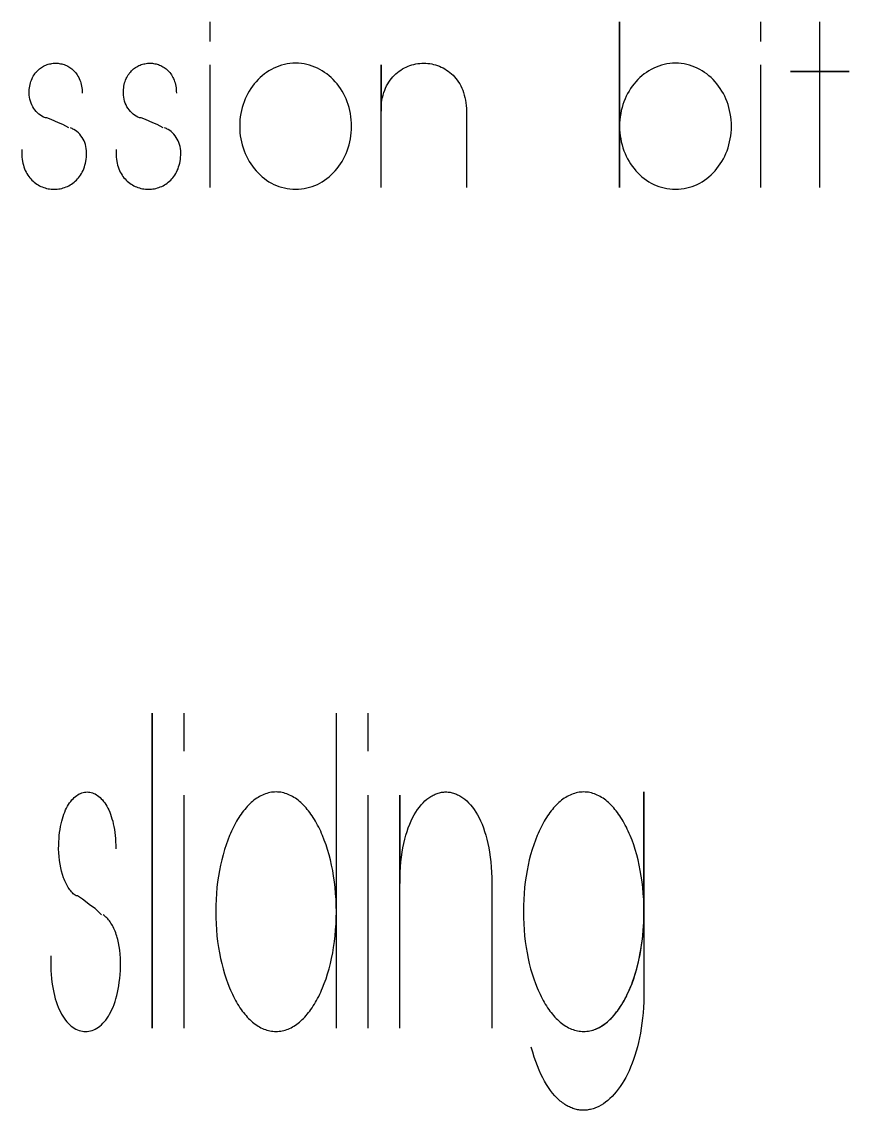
# Model space of a CAD drawing. Extents: x -841 to 6211, y -469 to 2808.
# Drawn here: x -206.7 to -57.1, y 2047.4 to 2244.3 of the extents above; entities that cross this region are included whole.
import ezdxf

# ---------------------------------------------------------------- set-up
doc = ezdxf.new("R2010")
doc.units = 0
doc.layers.add('T5_LOGOLAYER_21', color=18, linetype='CONTINUOUS')

msp = doc.modelspace()

# ---------------------------------------------------------------- linework, layer by layer
at = {"layer": 'T5_LOGOLAYER_21'}
for points in [[(-172.64, 2240.68), (-172.64, 2244.28)], [(-73.09, 2240.68), (-73.09, 2244.28)], [(-62.44, 2214.28), (-62.44, 2235.28), (-67.76, 2235.28), (-57.11, 2235.28), (-62.44, 2235.28), (-62.44, 2244.28)], [(-198.19, 2225.08), (-199.26, 2225.68), (-200.05, 2225.98), (-201.39, 2226.58), (-202.18, 2226.88), (-202.45, 2226.88), (-202.77, 2227.01), (-203.07, 2227.18), (-203.35, 2227.36), (-203.62, 2227.57), (-203.88, 2227.8), (-204.12, 2228.05), (-204.34, 2228.32), (-204.54, 2228.61), (-204.72, 2228.91), (-204.88, 2229.23), (-205.02, 2229.56), (-205.14, 2229.91), (-205.24, 2230.26), (-205.31, 2230.62), (-205.36, 2231), (-205.38, 2231.38), (-205.37, 2231.71), (-205.35, 2232.03), (-205.32, 2232.34), (-205.27, 2232.64), (-205.21, 2232.93), (-205.14, 2233.21), (-205.06, 2233.48), (-204.97, 2233.74), (-204.86, 2233.99), (-204.75, 2234.22), (-204.63, 2234.45), (-204.49, 2234.67), (-204.35, 2234.87), (-204.2, 2235.07), (-204.05, 2235.25), (-203.88, 2235.43), (-203.71, 2235.59), (-203.53, 2235.74), (-203.35, 2235.89), (-203.16, 2236.02), (-202.96, 2236.14), (-202.76, 2236.25), (-202.55, 2236.35), (-202.35, 2236.44), (-202.13, 2236.52), (-201.92, 2236.59), (-201.7, 2236.65), (-201.48, 2236.69), (-201.26, 2236.73), (-201.04, 2236.76), (-200.81, 2236.77), (-200.59, 2236.78), (-200.36, 2236.77), (-200.14, 2236.76), (-199.92, 2236.73), (-199.69, 2236.69), (-199.47, 2236.65), (-199.26, 2236.59), (-199.04, 2236.52), (-198.83, 2236.44), (-198.62, 2236.35), (-198.41, 2236.25), (-198.21, 2236.14), (-198.02, 2236.02), (-197.83, 2235.89), (-197.64, 2235.74), (-197.46, 2235.59), (-197.29, 2235.43), (-197.13, 2235.25), (-196.97, 2235.07), (-196.82, 2234.87), (-196.68, 2234.67), (-196.55, 2234.45), (-196.42, 2234.22), (-196.31, 2233.99), (-196.21, 2233.74), (-196.11, 2233.48), (-196.03, 2233.21), (-195.96, 2232.93), (-195.9, 2232.64), (-195.86, 2232.34), (-195.82, 2232.03), (-195.8, 2231.71), (-195.8, 2231.38)], [(-181.16, 2225.08), (-182.22, 2225.68), (-183.02, 2225.98), (-184.35, 2226.58), (-185.15, 2226.88), (-185.41, 2226.88), (-185.73, 2227.01), (-186.03, 2227.18), (-186.32, 2227.36), (-186.59, 2227.57), (-186.84, 2227.8), (-187.08, 2228.05), (-187.3, 2228.32), (-187.5, 2228.61), (-187.69, 2228.91), (-187.85, 2229.23), (-187.99, 2229.56), (-188.11, 2229.91), (-188.2, 2230.26), (-188.27, 2230.62), (-188.32, 2231), (-188.34, 2231.38), (-188.34, 2231.71), (-188.31, 2232.03), (-188.28, 2232.34), (-188.23, 2232.64), (-188.18, 2232.93), (-188.11, 2233.21), (-188.02, 2233.48), (-187.93, 2233.74), (-187.83, 2233.99), (-187.71, 2234.22), (-187.59, 2234.45), (-187.46, 2234.67), (-187.32, 2234.87), (-187.17, 2235.07), (-187.01, 2235.25), (-186.85, 2235.43), (-186.67, 2235.59), (-186.49, 2235.74), (-186.31, 2235.89), (-186.12, 2236.02), (-185.92, 2236.14), (-185.72, 2236.25), (-185.52, 2236.35), (-185.31, 2236.44), (-185.1, 2236.52), (-184.88, 2236.59), (-184.67, 2236.65), (-184.44, 2236.69), (-184.22, 2236.73), (-184, 2236.76), (-183.78, 2236.77), (-183.55, 2236.78), (-183.33, 2236.77), (-183.1, 2236.76), (-182.88, 2236.73), (-182.66, 2236.69), (-182.44, 2236.65), (-182.22, 2236.59), (-182, 2236.52), (-181.79, 2236.44), (-181.58, 2236.35), (-181.38, 2236.25), (-181.18, 2236.14), (-180.98, 2236.02), (-180.79, 2235.89), (-180.61, 2235.74), (-180.43, 2235.59), (-180.26, 2235.43), (-180.09, 2235.25), (-179.93, 2235.07), (-179.79, 2234.87), (-179.64, 2234.67), (-179.51, 2234.45), (-179.39, 2234.22), (-179.28, 2233.99), (-179.17, 2233.74), (-179.08, 2233.48), (-179, 2233.21), (-178.93, 2232.93), (-178.87, 2232.64), (-178.82, 2232.34), (-178.79, 2232.03), (-178.77, 2231.71), (-178.76, 2231.38)], [(-141.76, 2214.28), (-141.76, 2236.48), (-141.76, 2228.08), (-141.75, 2228.61), (-141.72, 2229.13), (-141.66, 2229.63), (-141.59, 2230.12), (-141.49, 2230.58), (-141.38, 2231.03), (-141.25, 2231.47), (-141.1, 2231.88), (-140.93, 2232.28), (-140.75, 2232.66), (-140.55, 2233.03), (-140.34, 2233.38), (-140.11, 2233.71), (-139.87, 2234.02), (-139.61, 2234.32), (-139.35, 2234.6), (-139.07, 2234.87), (-138.78, 2235.11), (-138.49, 2235.34), (-138.18, 2235.55), (-137.86, 2235.75), (-137.54, 2235.93), (-137.21, 2236.09), (-136.88, 2236.23), (-136.53, 2236.36), (-136.19, 2236.47), (-135.84, 2236.56), (-135.48, 2236.64), (-135.12, 2236.7), (-134.76, 2236.74), (-134.4, 2236.77), (-134.04, 2236.78), (-133.68, 2236.77), (-133.32, 2236.74), (-132.96, 2236.7), (-132.6, 2236.64), (-132.25, 2236.56), (-131.9, 2236.47), (-131.55, 2236.36), (-131.21, 2236.23), (-130.87, 2236.09), (-130.54, 2235.93), (-130.22, 2235.75), (-129.9, 2235.55), (-129.6, 2235.34), (-129.3, 2235.11), (-129.01, 2234.87), (-128.73, 2234.6), (-128.47, 2234.32), (-128.21, 2234.02), (-127.97, 2233.71), (-127.75, 2233.38), (-127.53, 2233.03), (-127.33, 2232.66), (-127.15, 2232.28), (-126.99, 2231.88), (-126.84, 2231.47), (-126.7, 2231.03), (-126.59, 2230.58), (-126.5, 2230.12), (-126.42, 2229.63), (-126.37, 2229.13), (-126.33, 2228.61), (-126.32, 2228.08), (-126.32, 2214.28)], [(-172.64, 2214.28), (-172.64, 2236.48)], [(-73.09, 2214.28), (-73.09, 2236.48)], [(-206.71, 2221.18), (-206.71, 2220.58), (-206.7, 2220.17), (-206.68, 2219.78), (-206.63, 2219.4), (-206.58, 2219.03), (-206.51, 2218.68), (-206.42, 2218.33), (-206.32, 2218.01), (-206.21, 2217.69), (-206.08, 2217.39), (-205.94, 2217.1), (-205.79, 2216.82), (-205.63, 2216.55), (-205.46, 2216.3), (-205.27, 2216.07), (-205.08, 2215.84), (-204.88, 2215.63), (-204.67, 2215.43), (-204.45, 2215.24), (-204.23, 2215.07), (-203.99, 2214.9), (-203.75, 2214.76), (-203.51, 2214.62), (-203.26, 2214.5), (-203, 2214.39), (-202.74, 2214.29), (-202.48, 2214.21), (-202.21, 2214.14), (-201.95, 2214.08), (-201.67, 2214.03), (-201.4, 2214), (-201.13, 2213.98), (-200.85, 2213.98), (-200.58, 2213.98), (-200.3, 2214), (-200.03, 2214.03), (-199.76, 2214.08), (-199.49, 2214.14), (-199.23, 2214.21), (-198.96, 2214.29), (-198.7, 2214.39), (-198.45, 2214.5), (-198.2, 2214.62), (-197.95, 2214.76), (-197.71, 2214.9), (-197.48, 2215.07), (-197.26, 2215.24), (-197.04, 2215.43), (-196.83, 2215.63), (-196.63, 2215.84), (-196.43, 2216.07), (-196.25, 2216.3), (-196.08, 2216.55), (-195.92, 2216.82), (-195.77, 2217.1), (-195.63, 2217.39), (-195.5, 2217.69), (-195.39, 2218.01), (-195.29, 2218.33), (-195.2, 2218.68), (-195.13, 2219.03), (-195.07, 2219.4), (-195.03, 2219.78), (-195.01, 2220.17), (-195, 2220.58), (-195.01, 2220.96), (-195.05, 2221.34), (-195.12, 2221.71), (-195.21, 2222.06), (-195.32, 2222.41), (-195.46, 2222.74), (-195.62, 2223.07), (-195.8, 2223.37), (-196.01, 2223.66), (-196.23, 2223.93), (-196.47, 2224.18), (-196.73, 2224.4), (-197.01, 2224.61), (-197.3, 2224.79), (-197.45, 2224.87), (-197.6, 2224.95), (-197.76, 2225.02), (-197.93, 2225.08)], [(-189.67, 2221.18), (-189.67, 2220.58), (-189.66, 2220.17), (-189.64, 2219.78), (-189.6, 2219.4), (-189.54, 2219.03), (-189.47, 2218.68), (-189.38, 2218.33), (-189.28, 2218.01), (-189.17, 2217.69), (-189.04, 2217.39), (-188.9, 2217.1), (-188.75, 2216.82), (-188.59, 2216.55), (-188.42, 2216.3), (-188.24, 2216.07), (-188.04, 2215.84), (-187.84, 2215.63), (-187.63, 2215.43), (-187.42, 2215.24), (-187.19, 2215.07), (-186.96, 2214.9), (-186.72, 2214.76), (-186.47, 2214.62), (-186.22, 2214.5), (-185.97, 2214.39), (-185.71, 2214.29), (-185.45, 2214.21), (-185.18, 2214.14), (-184.91, 2214.08), (-184.64, 2214.03), (-184.37, 2214), (-184.09, 2213.98), (-183.82, 2213.98), (-183.54, 2213.98), (-183.27, 2214), (-183, 2214.03), (-182.73, 2214.08), (-182.46, 2214.14), (-182.19, 2214.21), (-181.93, 2214.29), (-181.67, 2214.39), (-181.41, 2214.5), (-181.16, 2214.62), (-180.92, 2214.76), (-180.68, 2214.9), (-180.45, 2215.07), (-180.22, 2215.24), (-180, 2215.43), (-179.79, 2215.63), (-179.59, 2215.84), (-179.4, 2216.07), (-179.21, 2216.3), (-179.04, 2216.55), (-178.88, 2216.82), (-178.73, 2217.1), (-178.59, 2217.39), (-178.46, 2217.69), (-178.35, 2218.01), (-178.25, 2218.33), (-178.16, 2218.68), (-178.09, 2219.03), (-178.04, 2219.4), (-177.99, 2219.78), (-177.97, 2220.17), (-177.96, 2220.58), (-177.97, 2220.96), (-178.01, 2221.34), (-178.08, 2221.71), (-178.17, 2222.06), (-178.29, 2222.41), (-178.42, 2222.74), (-178.59, 2223.07), (-178.77, 2223.37), (-178.97, 2223.66), (-179.19, 2223.93), (-179.44, 2224.18), (-179.69, 2224.4), (-179.97, 2224.61), (-180.26, 2224.79), (-180.41, 2224.87), (-180.57, 2224.95), (-180.73, 2225.02), (-180.89, 2225.08)], [(-177.38, 2112.36), (-177.38, 2119.2)], [(-149.84, 2062.2), (-149.84, 2083.29), (-149.85, 2084.4), (-149.9, 2085.5), (-149.97, 2086.59), (-150.06, 2087.65), (-150.18, 2088.7), (-150.33, 2089.73), (-150.5, 2090.74), (-150.7, 2091.72), (-150.91, 2092.68), (-151.16, 2093.61), (-151.42, 2094.52), (-151.7, 2095.4), (-152.01, 2096.25), (-152.33, 2097.07), (-152.5, 2097.46), (-152.67, 2097.85), (-152.85, 2098.23), (-153.03, 2098.61), (-153.22, 2098.97), (-153.41, 2099.32), (-153.61, 2099.67), (-153.81, 2100), (-154.01, 2100.33), (-154.22, 2100.65), (-154.43, 2100.95), (-154.65, 2101.25), (-154.87, 2101.54), (-155.09, 2101.81), (-155.32, 2102.08), (-155.55, 2102.34), (-155.78, 2102.58), (-156.02, 2102.81), (-156.26, 2103.04), (-156.5, 2103.25), (-156.74, 2103.45), (-156.99, 2103.64), (-157.25, 2103.81), (-157.5, 2103.98), (-157.76, 2104.13), (-158.02, 2104.27), (-158.28, 2104.4), (-158.54, 2104.51), (-158.81, 2104.61), (-159.08, 2104.7), (-159.35, 2104.78), (-159.63, 2104.84), (-159.9, 2104.89), (-160.18, 2104.92), (-160.46, 2104.94), (-160.74, 2104.95), (-161.02, 2104.94), (-161.3, 2104.92), (-161.58, 2104.89), (-161.86, 2104.84), (-162.13, 2104.78), (-162.4, 2104.7), (-162.67, 2104.61), (-162.94, 2104.51), (-163.2, 2104.4), (-163.47, 2104.27), (-163.73, 2104.13), (-163.98, 2103.98), (-164.24, 2103.81), (-164.49, 2103.64), (-164.74, 2103.45), (-164.99, 2103.25), (-165.23, 2103.04), (-165.47, 2102.81), (-165.71, 2102.58), (-165.94, 2102.34), (-166.17, 2102.08), (-166.4, 2101.81), (-166.62, 2101.54), (-166.84, 2101.25), (-167.05, 2100.95), (-167.27, 2100.65), (-167.47, 2100.33), (-167.68, 2100), (-167.88, 2099.67), (-168.07, 2099.32), (-168.26, 2098.97), (-168.45, 2098.61), (-168.63, 2098.23), (-168.81, 2097.85), (-168.99, 2097.46), (-169.15, 2097.07), (-169.48, 2096.25), (-169.78, 2095.4), (-170.07, 2094.52), (-170.33, 2093.61), (-170.57, 2092.68), (-170.79, 2091.72), (-170.98, 2090.74), (-171.15, 2089.73), (-171.3, 2088.7), (-171.42, 2087.65), (-171.52, 2086.59), (-171.59, 2085.5), (-171.63, 2084.4), (-171.64, 2083.29), (-171.63, 2082.18), (-171.59, 2081.08), (-171.52, 2079.99), (-171.42, 2078.92), (-171.3, 2077.88), (-171.15, 2076.85), (-170.98, 2075.84), (-170.79, 2074.86), (-170.57, 2073.9), (-170.33, 2072.97), (-170.07, 2072.06), (-169.78, 2071.18), (-169.48, 2070.33), (-169.15, 2069.51), (-168.99, 2069.11), (-168.81, 2068.73), (-168.63, 2068.35), (-168.45, 2067.97), (-168.26, 2067.61), (-168.07, 2067.26), (-167.88, 2066.91), (-167.68, 2066.58), (-167.47, 2066.25), (-167.27, 2065.93), (-167.05, 2065.63), (-166.84, 2065.33), (-166.62, 2065.04), (-166.4, 2064.77), (-166.17, 2064.5), (-165.94, 2064.24), (-165.71, 2064), (-165.47, 2063.77), (-165.23, 2063.54), (-164.99, 2063.33), (-164.74, 2063.13), (-164.49, 2062.94), (-164.24, 2062.77), (-163.98, 2062.6), (-163.73, 2062.45), (-163.47, 2062.31), (-163.2, 2062.18), (-162.94, 2062.07), (-162.67, 2061.97), (-162.4, 2061.88), (-162.13, 2061.8), (-161.86, 2061.74), (-161.58, 2061.69), (-161.3, 2061.66), (-161.02, 2061.64), (-160.74, 2061.63), (-160.46, 2061.64), (-160.18, 2061.66), (-159.9, 2061.69), (-159.63, 2061.74), (-159.35, 2061.8), (-159.08, 2061.88), (-158.81, 2061.97), (-158.54, 2062.07), (-158.28, 2062.18), (-158.02, 2062.31), (-157.76, 2062.45), (-157.5, 2062.6), (-157.25, 2062.77), (-156.99, 2062.94), (-156.74, 2063.13), (-156.5, 2063.33), (-156.26, 2063.54), (-156.02, 2063.77), (-155.78, 2064), (-155.55, 2064.24), (-155.32, 2064.5), (-155.09, 2064.77), (-154.87, 2065.04), (-154.65, 2065.33), (-154.43, 2065.63), (-154.22, 2065.93), (-154.01, 2066.25), (-153.81, 2066.58), (-153.61, 2066.91), (-153.41, 2067.26), (-153.22, 2067.61), (-153.03, 2067.97), (-152.85, 2068.35), (-152.67, 2068.73), (-152.5, 2069.11), (-152.33, 2069.51), (-152.01, 2070.33), (-151.7, 2071.18), (-151.42, 2072.06), (-151.16, 2072.97), (-150.91, 2073.9), (-150.7, 2074.86), (-150.5, 2075.84), (-150.33, 2076.85), (-150.18, 2077.88), (-150.06, 2078.92), (-149.97, 2079.99), (-149.9, 2081.08), (-149.85, 2082.18), (-149.84, 2083.29), (-149.84, 2119.2)], [(-144.1, 2112.36), (-144.1, 2119.2)], [(-192.3, 2082.72), (-193.45, 2083.86), (-194.31, 2084.43), (-195.74, 2085.57), (-196.61, 2086.14), (-196.89, 2086.14), (-197.06, 2086.26), (-197.23, 2086.4), (-197.4, 2086.55), (-197.56, 2086.71), (-197.71, 2086.88), (-197.87, 2087.06), (-198.01, 2087.26), (-198.16, 2087.46), (-198.3, 2087.68), (-198.43, 2087.9), (-198.56, 2088.13), (-198.69, 2088.38), (-198.81, 2088.63), (-198.93, 2088.89), (-199.04, 2089.16), (-199.14, 2089.43), (-199.34, 2090.01), (-199.51, 2090.61), (-199.67, 2091.24), (-199.79, 2091.89), (-199.9, 2092.57), (-199.97, 2093.26), (-200.02, 2093.97), (-200.05, 2094.69), (-200.04, 2095.32), (-200.02, 2095.93), (-199.98, 2096.52), (-199.93, 2097.09), (-199.87, 2097.65), (-199.79, 2098.18), (-199.7, 2098.69), (-199.6, 2099.18), (-199.49, 2099.65), (-199.37, 2100.1), (-199.24, 2100.53), (-199.09, 2100.94), (-198.94, 2101.33), (-198.78, 2101.7), (-198.61, 2102.05), (-198.43, 2102.38), (-198.25, 2102.7), (-198.06, 2102.99), (-197.86, 2103.26), (-197.65, 2103.51), (-197.44, 2103.74), (-197.23, 2103.95), (-197, 2104.14), (-196.78, 2104.31), (-196.55, 2104.46), (-196.32, 2104.59), (-196.08, 2104.7), (-195.85, 2104.79), (-195.61, 2104.86), (-195.37, 2104.91), (-195.13, 2104.94), (-194.88, 2104.95), (-194.64, 2104.94), (-194.4, 2104.91), (-194.16, 2104.86), (-193.92, 2104.79), (-193.68, 2104.7), (-193.45, 2104.59), (-193.22, 2104.46), (-192.99, 2104.31), (-192.76, 2104.14), (-192.54, 2103.95), (-192.33, 2103.74), (-192.11, 2103.51), (-191.91, 2103.26), (-191.71, 2102.99), (-191.52, 2102.7), (-191.33, 2102.38), (-191.16, 2102.05), (-190.99, 2101.7), (-190.82, 2101.33), (-190.67, 2100.94), (-190.53, 2100.53), (-190.4, 2100.1), (-190.27, 2099.65), (-190.16, 2099.18), (-190.06, 2098.69), (-189.97, 2098.18), (-189.9, 2097.65), (-189.84, 2097.09), (-189.79, 2096.52), (-189.75, 2095.93), (-189.73, 2095.32), (-189.72, 2094.69)], [(-138.36, 2062.2), (-138.36, 2104.38), (-138.36, 2088.42), (-138.35, 2089.44), (-138.32, 2090.42), (-138.26, 2091.37), (-138.18, 2092.29), (-138.07, 2093.18), (-137.95, 2094.04), (-137.81, 2094.86), (-137.65, 2095.65), (-137.47, 2096.41), (-137.27, 2097.14), (-137.06, 2097.83), (-136.83, 2098.49), (-136.58, 2099.12), (-136.32, 2099.72), (-136.05, 2100.28), (-135.76, 2100.82), (-135.46, 2101.32), (-135.16, 2101.79), (-134.83, 2102.22), (-134.5, 2102.63), (-134.16, 2103), (-133.82, 2103.34), (-133.46, 2103.64), (-133.1, 2103.92), (-132.91, 2104.04), (-132.73, 2104.16), (-132.54, 2104.27), (-132.36, 2104.37), (-132.17, 2104.46), (-131.98, 2104.55), (-131.79, 2104.62), (-131.6, 2104.69), (-131.4, 2104.75), (-131.21, 2104.8), (-131.02, 2104.85), (-130.82, 2104.89), (-130.63, 2104.91), (-130.43, 2104.93), (-130.24, 2104.95), (-130.04, 2104.95), (-129.85, 2104.95), (-129.65, 2104.93), (-129.46, 2104.91), (-129.26, 2104.89), (-129.07, 2104.85), (-128.88, 2104.8), (-128.68, 2104.75), (-128.49, 2104.69), (-128.3, 2104.62), (-128.11, 2104.55), (-127.92, 2104.46), (-127.73, 2104.37), (-127.54, 2104.27), (-127.36, 2104.16), (-127.17, 2104.04), (-126.99, 2103.92), (-126.63, 2103.64), (-126.27, 2103.34), (-125.92, 2103), (-125.58, 2102.63), (-125.25, 2102.22), (-124.93, 2101.79), (-124.62, 2101.32), (-124.32, 2100.82), (-124.04, 2100.28), (-123.76, 2099.72), (-123.5, 2099.12), (-123.26, 2098.49), (-123.03, 2097.83), (-122.81, 2097.14), (-122.62, 2096.41), (-122.44, 2095.65), (-122.28, 2094.86), (-122.13, 2094.04), (-122.01, 2093.18), (-121.91, 2092.29), (-121.83, 2091.37), (-121.77, 2090.42), (-121.74, 2089.44), (-121.72, 2088.42), (-121.72, 2062.2)], [(-105.12, 2061.63), (-104.83, 2061.64), (-104.55, 2061.66), (-104.27, 2061.7), (-103.99, 2061.75), (-103.71, 2061.81), (-103.43, 2061.89), (-103.16, 2061.98), (-102.89, 2062.09), (-102.62, 2062.2), (-102.35, 2062.34), (-102.09, 2062.48), (-101.82, 2062.64), (-101.57, 2062.81), (-101.31, 2062.99), (-101.06, 2063.19), (-100.81, 2063.39), (-100.56, 2063.61), (-100.32, 2063.84), (-100.08, 2064.08), (-99.84, 2064.33), (-99.61, 2064.6), (-99.38, 2064.87), (-99.16, 2065.16), (-98.93, 2065.45), (-98.72, 2065.76), (-98.5, 2066.08), (-98.29, 2066.4), (-98.09, 2066.74), (-97.89, 2067.08), (-97.69, 2067.44), (-97.5, 2067.8), (-97.31, 2068.18), (-97.13, 2068.56), (-96.95, 2068.95), (-96.78, 2069.35), (-96.61, 2069.76), (-96.44, 2070.18), (-96.28, 2070.6), (-95.98, 2071.47), (-95.7, 2072.38), (-95.44, 2073.31), (-95.21, 2074.26), (-94.99, 2075.25), (-94.8, 2076.26), (-94.64, 2077.29), (-94.5, 2078.34), (-94.39, 2079.41), (-94.31, 2080.5), (-94.25, 2081.6), (-94.22, 2082.72), (-94.22, 2083.86), (-94.22, 2104.95), (-94.22, 2069.04), (-94.23, 2068), (-94.26, 2066.98), (-94.31, 2065.98), (-94.38, 2065.01), (-94.47, 2064.06), (-94.58, 2063.13), (-94.71, 2062.23), (-94.86, 2061.35), (-95.02, 2060.49), (-95.21, 2059.66), (-95.4, 2058.85), (-95.62, 2058.07), (-95.85, 2057.31), (-96.09, 2056.58), (-96.35, 2055.87), (-96.63, 2055.19), (-96.91, 2054.54), (-97.21, 2053.91), (-97.52, 2053.31), (-97.84, 2052.73), (-98.18, 2052.19), (-98.52, 2051.67), (-98.87, 2051.18), (-99.23, 2050.72), (-99.6, 2050.29), (-99.98, 2049.88), (-100.37, 2049.51), (-100.76, 2049.16), (-101.16, 2048.84), (-101.56, 2048.56), (-101.97, 2048.3), (-102.38, 2048.08), (-102.8, 2047.88), (-103.01, 2047.8), (-103.22, 2047.72), (-103.43, 2047.65), (-103.65, 2047.59), (-103.86, 2047.54), (-104.07, 2047.49), (-104.29, 2047.45), (-104.5, 2047.42), (-104.71, 2047.4), (-104.93, 2047.39), (-105.14, 2047.38), (-105.36, 2047.39), (-105.57, 2047.4), (-105.79, 2047.42), (-106, 2047.45), (-106.22, 2047.48), (-106.43, 2047.53), (-106.64, 2047.58), (-106.86, 2047.64), (-107.07, 2047.71), (-107.28, 2047.79), (-107.49, 2047.88), (-107.7, 2047.97), (-107.91, 2048.07), (-108.12, 2048.19), (-108.33, 2048.31), (-108.54, 2048.44), (-108.74, 2048.58), (-108.95, 2048.73), (-109.15, 2048.88), (-109.35, 2049.05), (-109.55, 2049.22), (-109.75, 2049.41), (-109.95, 2049.6), (-110.34, 2050.01), (-110.73, 2050.46), (-111.1, 2050.94), (-111.47, 2051.47), (-111.83, 2052.02), (-112.18, 2052.62), (-112.52, 2053.26), (-112.85, 2053.93), (-113.17, 2054.64), (-113.48, 2055.39), (-113.78, 2056.18), (-114.06, 2057), (-114.33, 2057.87), (-114.59, 2058.78)], [(-177.38, 2062.2), (-177.38, 2104.38)], [(-144.1, 2062.2), (-144.1, 2104.38)], [(-201.48, 2075.31), (-201.48, 2074.17), (-201.47, 2073.4), (-201.45, 2072.65), (-201.4, 2071.93), (-201.34, 2071.23), (-201.26, 2070.56), (-201.17, 2069.91), (-201.06, 2069.28), (-200.94, 2068.68), (-200.8, 2068.11), (-200.65, 2067.56), (-200.49, 2067.03), (-200.32, 2066.53), (-200.13, 2066.05), (-199.93, 2065.6), (-199.73, 2065.17), (-199.51, 2064.76), (-199.28, 2064.38), (-199.05, 2064.03), (-198.81, 2063.7), (-198.55, 2063.39), (-198.3, 2063.11), (-198.03, 2062.85), (-197.76, 2062.62), (-197.49, 2062.41), (-197.21, 2062.23), (-196.93, 2062.07), (-196.64, 2061.94), (-196.35, 2061.83), (-196.06, 2061.74), (-195.76, 2061.68), (-195.47, 2061.64), (-195.17, 2061.63), (-194.87, 2061.64), (-194.58, 2061.68), (-194.29, 2061.74), (-193.99, 2061.83), (-193.7, 2061.94), (-193.42, 2062.07), (-193.13, 2062.23), (-192.85, 2062.41), (-192.58, 2062.62), (-192.31, 2062.85), (-192.04, 2063.11), (-191.79, 2063.39), (-191.54, 2063.7), (-191.29, 2064.03), (-191.06, 2064.38), (-190.83, 2064.76), (-190.61, 2065.17), (-190.41, 2065.6), (-190.21, 2066.05), (-190.02, 2066.53), (-189.85, 2067.03), (-189.69, 2067.56), (-189.54, 2068.11), (-189.4, 2068.68), (-189.28, 2069.28), (-189.17, 2069.91), (-189.08, 2070.56), (-189, 2071.23), (-188.94, 2071.93), (-188.89, 2072.65), (-188.87, 2073.4), (-188.86, 2074.17), (-188.87, 2074.9), (-188.92, 2075.61), (-188.99, 2076.31), (-189.08, 2076.99), (-189.21, 2077.65), (-189.36, 2078.29), (-189.44, 2078.6), (-189.53, 2078.9), (-189.63, 2079.19), (-189.73, 2079.48), (-189.84, 2079.75), (-189.95, 2080.02), (-190.06, 2080.28), (-190.19, 2080.53), (-190.31, 2080.78), (-190.45, 2081.01), (-190.58, 2081.23), (-190.73, 2081.44), (-190.87, 2081.64), (-191.02, 2081.83), (-191.18, 2082.01), (-191.34, 2082.18), (-191.5, 2082.33), (-191.67, 2082.47), (-191.84, 2082.6), (-192.01, 2082.72)]]:
    msp.add_lwpolyline(points, dxfattribs=at)
for points in [[(-98.64, 2214.28), (-98.64, 2244.28), (-98.64, 2225.38), (-98.63, 2224.79), (-98.59, 2224.21), (-98.52, 2223.64), (-98.43, 2223.08), (-98.32, 2222.53), (-98.18, 2221.99), (-98.03, 2221.46), (-97.84, 2220.94), (-97.64, 2220.43), (-97.42, 2219.94), (-97.17, 2219.47), (-96.91, 2219), (-96.63, 2218.56), (-96.33, 2218.13), (-96.01, 2217.71), (-95.68, 2217.32), (-95.32, 2216.94), (-94.96, 2216.58), (-94.58, 2216.24), (-94.18, 2215.92), (-93.77, 2215.63), (-93.35, 2215.35), (-92.91, 2215.1), (-92.46, 2214.87), (-92, 2214.67), (-91.53, 2214.49), (-91.05, 2214.34), (-90.56, 2214.21), (-90.06, 2214.11), (-89.56, 2214.04), (-89.04, 2213.99), (-88.52, 2213.98), (-88, 2213.99), (-87.49, 2214.04), (-86.98, 2214.11), (-86.49, 2214.21), (-86, 2214.34), (-85.52, 2214.49), (-85.05, 2214.67), (-84.59, 2214.87), (-84.14, 2215.1), (-83.7, 2215.35), (-83.28, 2215.63), (-82.87, 2215.92), (-82.47, 2216.24), (-82.09, 2216.58), (-81.72, 2216.94), (-81.37, 2217.32), (-81.04, 2217.71), (-80.72, 2218.13), (-80.42, 2218.56), (-80.14, 2219), (-79.87, 2219.47), (-79.63, 2219.94), (-79.41, 2220.43), (-79.2, 2220.94), (-79.02, 2221.46), (-78.86, 2221.99), (-78.73, 2222.53), (-78.61, 2223.08), (-78.53, 2223.64), (-78.46, 2224.21), (-78.42, 2224.79), (-78.41, 2225.38), (-78.42, 2225.96), (-78.46, 2226.54), (-78.53, 2227.11), (-78.61, 2227.67), (-78.73, 2228.23), (-78.86, 2228.77), (-79.02, 2229.3), (-79.2, 2229.81), (-79.41, 2230.32), (-79.63, 2230.81), (-79.87, 2231.29), (-80.14, 2231.75), (-80.42, 2232.2), (-80.72, 2232.63), (-81.04, 2233.04), (-81.37, 2233.44), (-81.72, 2233.82), (-82.09, 2234.17), (-82.47, 2234.51), (-82.87, 2234.83), (-83.28, 2235.13), (-83.7, 2235.4), (-84.14, 2235.65), (-84.59, 2235.88), (-85.05, 2236.09), (-85.52, 2236.26), (-86, 2236.42), (-86.49, 2236.55), (-86.98, 2236.65), (-87.49, 2236.72), (-88, 2236.76), (-88.52, 2236.78), (-89.04, 2236.76), (-89.56, 2236.72), (-90.06, 2236.65), (-90.56, 2236.55), (-91.05, 2236.42), (-91.53, 2236.26), (-92, 2236.09), (-92.46, 2235.88), (-92.91, 2235.65), (-93.35, 2235.4), (-93.77, 2235.13), (-94.18, 2234.83), (-94.58, 2234.51), (-94.96, 2234.17), (-95.32, 2233.82), (-95.68, 2233.44), (-96.01, 2233.04), (-96.33, 2232.63), (-96.63, 2232.2), (-96.91, 2231.75), (-97.17, 2231.29), (-97.42, 2230.81), (-97.64, 2230.32), (-97.84, 2229.81), (-98.03, 2229.3), (-98.18, 2228.77), (-98.32, 2228.23), (-98.43, 2227.67), (-98.52, 2227.11), (-98.59, 2226.54), (-98.63, 2225.96), (-98.64, 2225.38)], [(-157.2, 2213.98), (-156.68, 2213.99), (-156.16, 2214.04), (-155.66, 2214.11), (-155.16, 2214.21), (-154.67, 2214.34), (-154.19, 2214.49), (-153.72, 2214.67), (-153.26, 2214.87), (-152.81, 2215.1), (-152.38, 2215.35), (-151.95, 2215.63), (-151.54, 2215.92), (-151.15, 2216.24), (-150.77, 2216.58), (-150.4, 2216.94), (-150.05, 2217.32), (-149.71, 2217.71), (-149.39, 2218.13), (-149.09, 2218.56), (-148.81, 2219), (-148.55, 2219.47), (-148.3, 2219.94), (-148.08, 2220.43), (-147.88, 2220.94), (-147.7, 2221.46), (-147.54, 2221.99), (-147.4, 2222.53), (-147.29, 2223.08), (-147.2, 2223.64), (-147.14, 2224.21), (-147.1, 2224.79), (-147.08, 2225.38), (-147.1, 2225.96), (-147.14, 2226.54), (-147.2, 2227.11), (-147.29, 2227.67), (-147.4, 2228.23), (-147.54, 2228.77), (-147.7, 2229.3), (-147.88, 2229.81), (-148.08, 2230.32), (-148.3, 2230.81), (-148.55, 2231.29), (-148.81, 2231.75), (-149.09, 2232.2), (-149.39, 2232.63), (-149.71, 2233.04), (-150.05, 2233.44), (-150.4, 2233.82), (-150.77, 2234.17), (-151.15, 2234.51), (-151.54, 2234.83), (-151.95, 2235.13), (-152.38, 2235.4), (-152.81, 2235.65), (-153.26, 2235.88), (-153.72, 2236.09), (-154.19, 2236.26), (-154.67, 2236.42), (-155.16, 2236.55), (-155.66, 2236.65), (-156.16, 2236.72), (-156.68, 2236.76), (-157.2, 2236.78), (-157.72, 2236.76), (-158.23, 2236.72), (-158.74, 2236.65), (-159.24, 2236.55), (-159.73, 2236.42), (-160.21, 2236.26), (-160.68, 2236.09), (-161.14, 2235.88), (-161.58, 2235.65), (-162.02, 2235.4), (-162.44, 2235.13), (-162.85, 2234.83), (-163.25, 2234.51), (-163.63, 2234.17), (-164, 2233.82), (-164.35, 2233.44), (-164.69, 2233.04), (-165, 2232.63), (-165.3, 2232.2), (-165.59, 2231.75), (-165.85, 2231.29), (-166.09, 2230.81), (-166.32, 2230.32), (-166.52, 2229.81), (-166.7, 2229.3), (-166.86, 2228.77), (-167, 2228.23), (-167.11, 2227.67), (-167.2, 2227.11), (-167.26, 2226.54), (-167.3, 2225.96), (-167.31, 2225.38), (-167.3, 2224.79), (-167.26, 2224.21), (-167.2, 2223.64), (-167.11, 2223.08), (-167, 2222.53), (-166.86, 2221.99), (-166.7, 2221.46), (-166.52, 2220.94), (-166.32, 2220.43), (-166.09, 2219.94), (-165.85, 2219.47), (-165.59, 2219), (-165.3, 2218.56), (-165, 2218.13), (-164.69, 2217.71), (-164.35, 2217.32), (-164, 2216.94), (-163.63, 2216.58), (-163.25, 2216.24), (-162.85, 2215.92), (-162.44, 2215.63), (-162.02, 2215.35), (-161.58, 2215.1), (-161.14, 2214.87), (-160.68, 2214.67), (-160.21, 2214.49), (-159.73, 2214.34), (-159.24, 2214.21), (-158.74, 2214.11), (-158.23, 2214.04), (-157.72, 2213.99)], [(-183.12, 2062.2), (-183.12, 2119.2)], [(-105.12, 2061.63), (-104.84, 2061.64), (-104.56, 2061.66), (-104.28, 2061.69), (-104.01, 2061.74), (-103.73, 2061.8), (-103.46, 2061.88), (-103.19, 2061.97), (-102.92, 2062.07), (-102.66, 2062.18), (-102.4, 2062.31), (-102.14, 2062.45), (-101.88, 2062.6), (-101.62, 2062.77), (-101.37, 2062.94), (-101.12, 2063.13), (-100.88, 2063.33), (-100.63, 2063.54), (-100.39, 2063.77), (-100.16, 2064), (-99.92, 2064.24), (-99.69, 2064.5), (-99.47, 2064.77), (-99.24, 2065.04), (-99.03, 2065.33), (-98.81, 2065.63), (-98.6, 2065.93), (-98.39, 2066.25), (-98.19, 2066.58), (-97.99, 2066.91), (-97.79, 2067.26), (-97.6, 2067.61), (-97.41, 2067.97), (-97.23, 2068.35), (-97.05, 2068.73), (-96.88, 2069.11), (-96.71, 2069.51), (-96.38, 2070.33), (-96.08, 2071.18), (-95.8, 2072.06), (-95.53, 2072.97), (-95.29, 2073.9), (-95.08, 2074.86), (-94.88, 2075.84), (-94.71, 2076.85), (-94.56, 2077.88), (-94.44, 2078.92), (-94.34, 2079.99), (-94.27, 2081.08), (-94.23, 2082.18), (-94.22, 2083.29), (-94.23, 2084.4), (-94.27, 2085.5), (-94.34, 2086.59), (-94.44, 2087.65), (-94.56, 2088.7), (-94.71, 2089.73), (-94.88, 2090.74), (-95.08, 2091.72), (-95.29, 2092.68), (-95.53, 2093.61), (-95.8, 2094.52), (-96.08, 2095.4), (-96.38, 2096.25), (-96.71, 2097.07), (-96.88, 2097.46), (-97.05, 2097.85), (-97.23, 2098.23), (-97.41, 2098.61), (-97.6, 2098.97), (-97.79, 2099.32), (-97.99, 2099.67), (-98.19, 2100), (-98.39, 2100.33), (-98.6, 2100.65), (-98.81, 2100.95), (-99.03, 2101.25), (-99.24, 2101.54), (-99.47, 2101.81), (-99.69, 2102.08), (-99.92, 2102.34), (-100.16, 2102.58), (-100.39, 2102.81), (-100.63, 2103.04), (-100.88, 2103.25), (-101.12, 2103.45), (-101.37, 2103.64), (-101.62, 2103.81), (-101.88, 2103.98), (-102.14, 2104.13), (-102.4, 2104.27), (-102.66, 2104.4), (-102.92, 2104.51), (-103.19, 2104.61), (-103.46, 2104.7), (-103.73, 2104.78), (-104.01, 2104.84), (-104.28, 2104.89), (-104.56, 2104.92), (-104.84, 2104.94), (-105.12, 2104.95), (-105.4, 2104.94), (-105.68, 2104.92), (-105.96, 2104.89), (-106.24, 2104.84), (-106.51, 2104.78), (-106.78, 2104.7), (-107.05, 2104.61), (-107.32, 2104.51), (-107.58, 2104.4), (-107.85, 2104.27), (-108.11, 2104.13), (-108.36, 2103.98), (-108.62, 2103.81), (-108.87, 2103.64), (-109.12, 2103.45), (-109.36, 2103.25), (-109.61, 2103.04), (-109.85, 2102.81), (-110.08, 2102.58), (-110.32, 2102.34), (-110.55, 2102.08), (-110.77, 2101.81), (-111, 2101.54), (-111.22, 2101.25), (-111.43, 2100.95), (-111.64, 2100.65), (-111.85, 2100.33), (-112.06, 2100), (-112.26, 2099.67), (-112.45, 2099.32), (-112.64, 2098.97), (-112.83, 2098.61), (-113.01, 2098.23), (-113.19, 2097.85), (-113.36, 2097.46), (-113.53, 2097.07), (-113.86, 2096.25), (-114.16, 2095.4), (-114.44, 2094.52), (-114.71, 2093.61), (-114.95, 2092.68), (-115.17, 2091.72), (-115.36, 2090.74), (-115.53, 2089.73), (-115.68, 2088.7), (-115.8, 2087.65), (-115.9, 2086.59), (-115.97, 2085.5), (-116.01, 2084.4), (-116.02, 2083.29), (-116.01, 2082.18), (-115.97, 2081.08), (-115.9, 2079.99), (-115.8, 2078.92), (-115.68, 2077.88), (-115.53, 2076.85), (-115.36, 2075.84), (-115.17, 2074.86), (-114.95, 2073.9), (-114.71, 2072.97), (-114.44, 2072.06), (-114.16, 2071.18), (-113.86, 2070.33), (-113.53, 2069.51), (-113.36, 2069.11), (-113.19, 2068.73), (-113.01, 2068.35), (-112.83, 2067.97), (-112.64, 2067.61), (-112.45, 2067.26), (-112.26, 2066.91), (-112.06, 2066.58), (-111.85, 2066.25), (-111.64, 2065.93), (-111.43, 2065.63), (-111.22, 2065.33), (-111, 2065.04), (-110.77, 2064.77), (-110.55, 2064.5), (-110.32, 2064.24), (-110.08, 2064), (-109.85, 2063.77), (-109.61, 2063.54), (-109.36, 2063.33), (-109.12, 2063.13), (-108.87, 2062.94), (-108.62, 2062.77), (-108.36, 2062.6), (-108.11, 2062.45), (-107.85, 2062.31), (-107.58, 2062.18), (-107.32, 2062.07), (-107.05, 2061.97), (-106.78, 2061.88), (-106.51, 2061.8), (-106.24, 2061.74), (-105.96, 2061.69), (-105.68, 2061.66), (-105.4, 2061.64)]]:
    msp.add_lwpolyline(points, close=True, dxfattribs=at)

doc.saveas('drawing.dxf')
